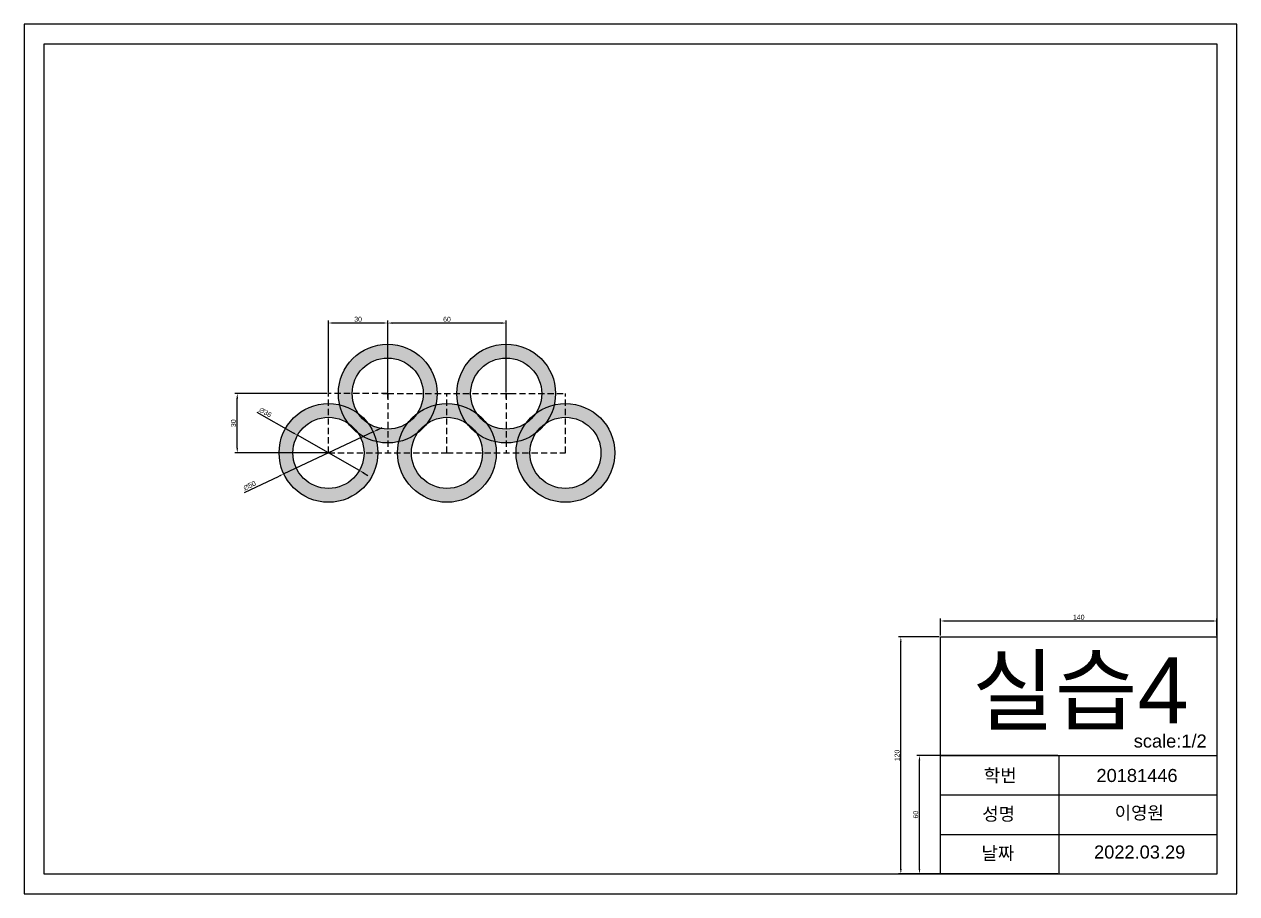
# Model space of a CAD drawing. Header units: millimetres. Extents: x -46 to 1889, y -5 to 483.
# Drawn here: x 640 to 1254, y 4 to 444 of the extents above; entities that cross this region are included whole.
import ezdxf

# ---------------------------------------------------------------- set-up
doc = ezdxf.new("R2010")
doc.units = ezdxf.units.MM
doc.linetypes.add('HIDDEN2', pattern=[4.7625, 3.175, -1.5875])
doc.styles.get("Standard").update_dxf_attribs({"font": 'arial.ttf'})
doc.dimstyles.new('ISO-25', dxfattribs={"dimtxt": 2.5, "dimasz": 2.5, "dimexe": 1.25, "dimexo": 0.625, "dimtad": 1, "dimtxsty": 'Standard', "dimcen": 2.5, "dimadec": 0, "dimazin": 0, "dimtfac": 1, "dimtmove": 0, "dimatfit": 3, "dimfxl": 1, "dimarcsym": 0})

# ---------------------------------------------------------------- blocks, each defined once
blk = doc.blocks.new('*D60')
at = {"color": 0, "lineweight": -2, "transparency": 16777216}
for p, q in [((1103.87, 134.3), (1103.87, 142.95)), ((1106.37, 141.7), (1241.37, 141.7)), ((1243.87, 134.3), (1243.87, 142.95))]:
    blk.add_line(p, q, dxfattribs=at)
at = {"color": 0, "transparency": 16777216}
for points in [[(1106.37, 142.12), (1106.37, 141.29), (1103.87, 141.7)], [(1241.37, 142.12), (1241.37, 141.29), (1243.87, 141.7)]]:
    blk.add_solid(points, dxfattribs=at)
at = {"layer": 'Defpoints', "color": 0, "transparency": 16777216}
for p in [(1243.87, 141.7), (1103.87, 133.68), (1243.87, 133.68)]:
    blk.add_point(p, dxfattribs=at)
at = {"color": 0, "transparency": 16777216, "insert": (1173.87, 143.6), "char_height": 2.5, "attachment_point": 5}
blk.add_mtext('140', dxfattribs=at)
blk = doc.blocks.new('*D61')
at = {"color": 0, "lineweight": -2, "transparency": 16777216}
for p, q in [((1103.25, 133.68), (1082.52, 133.68)), ((1083.77, 16.18), (1083.77, 131.18)), ((1103.25, 13.68), (1082.52, 13.68))]:
    blk.add_line(p, q, dxfattribs=at)
at = {"color": 0, "transparency": 16777216}
for points in [[(1083.35, 131.18), (1084.18, 131.18), (1083.77, 133.68)], [(1083.35, 16.18), (1084.18, 16.18), (1083.77, 13.68)]]:
    blk.add_solid(points, dxfattribs=at)
at = {"layer": 'Defpoints', "color": 0, "transparency": 16777216}
for p in [(1083.77, 133.68), (1103.87, 133.68), (1103.87, 13.68)]:
    blk.add_point(p, dxfattribs=at)
at = {"color": 0, "transparency": 16777216, "insert": (1081.87, 73.68), "char_height": 2.5, "attachment_point": 5, "rotation": 90}
blk.add_mtext('120', dxfattribs=at)
blk = doc.blocks.new('*D62')
at = {"color": 0, "lineweight": -2, "transparency": 16777216}
for p, q in [((1163.25, 73.68), (1091.95, 73.68)), ((1093.2, 16.18), (1093.2, 71.18)), ((1163.25, 13.68), (1091.95, 13.68))]:
    blk.add_line(p, q, dxfattribs=at)
at = {"color": 0, "transparency": 16777216}
for points in [[(1092.79, 71.18), (1093.62, 71.18), (1093.2, 73.68)], [(1092.79, 16.18), (1093.62, 16.18), (1093.2, 13.68)]]:
    blk.add_solid(points, dxfattribs=at)
at = {"layer": 'Defpoints', "color": 0, "transparency": 16777216}
for p in [(1093.2, 73.68), (1163.87, 73.68), (1163.87, 13.68)]:
    blk.add_point(p, dxfattribs=at)
at = {"color": 0, "transparency": 16777216, "insert": (1091.3, 43.68), "char_height": 2.5, "attachment_point": 5, "rotation": 90}
blk.add_mtext('60', dxfattribs=at)
blk = doc.blocks.new('*D66')
at = {"color": 0, "lineweight": -2, "transparency": 16777216}
for p, q in [((793.93, 257.4), (793.93, 293.75)), ((821.43, 292.5), (796.43, 292.5)), ((823.93, 257.4), (823.93, 293.75))]:
    blk.add_line(p, q, dxfattribs=at)
at = {"color": 0, "transparency": 16777216}
for points in [[(796.43, 292.92), (796.43, 292.09), (793.93, 292.5)], [(821.43, 292.92), (821.43, 292.09), (823.93, 292.5)]]:
    blk.add_solid(points, dxfattribs=at)
at = {"layer": 'Defpoints', "color": 0, "transparency": 16777216}
for p in [(793.93, 292.5), (793.93, 256.78), (823.93, 256.78)]:
    blk.add_point(p, dxfattribs=at)
at = {"color": 0, "transparency": 16777216, "insert": (808.93, 294.4), "char_height": 2.5, "attachment_point": 5}
blk.add_mtext('30', dxfattribs=at)
blk = doc.blocks.new('*D67')
at = {"color": 0, "lineweight": -2, "transparency": 16777216}
for p, q in [((823.93, 257.4), (823.93, 293.72)), ((881.43, 292.47), (826.43, 292.47)), ((883.93, 257.4), (883.93, 293.72))]:
    blk.add_line(p, q, dxfattribs=at)
at = {"color": 0, "transparency": 16777216}
for points in [[(826.43, 292.89), (826.43, 292.05), (823.93, 292.47)], [(881.43, 292.89), (881.43, 292.05), (883.93, 292.47)]]:
    blk.add_solid(points, dxfattribs=at)
at = {"layer": 'Defpoints', "color": 0, "transparency": 16777216}
for p in [(823.93, 292.47), (823.93, 256.78), (883.93, 256.78)]:
    blk.add_point(p, dxfattribs=at)
at = {"color": 0, "transparency": 16777216, "insert": (853.93, 294.37), "char_height": 2.5, "attachment_point": 5}
blk.add_mtext('60', dxfattribs=at)
blk = doc.blocks.new('*D68')
at = {"color": 0, "lineweight": -2, "transparency": 16777216}
for p, q in [((793.3, 256.78), (746.49, 256.78)), ((747.74, 229.28), (747.74, 254.28)), ((793.3, 226.78), (746.49, 226.78))]:
    blk.add_line(p, q, dxfattribs=at)
at = {"color": 0, "transparency": 16777216}
for points in [[(747.32, 254.28), (748.15, 254.28), (747.74, 256.78)], [(747.32, 229.28), (748.15, 229.28), (747.74, 226.78)]]:
    blk.add_solid(points, dxfattribs=at)
at = {"layer": 'Defpoints', "color": 0, "transparency": 16777216}
for p in [(747.74, 256.78), (793.93, 256.78), (793.93, 226.78)]:
    blk.add_point(p, dxfattribs=at)
at = {"color": 0, "transparency": 16777216, "insert": (745.83, 241.78), "char_height": 2.5, "attachment_point": 5, "rotation": 90}
blk.add_mtext('30', dxfattribs=at)
blk = doc.blocks.new('*D69')
at = {"color": 0, "lineweight": -2, "transparency": 16777216}
for p, q in [((818.81, 238.48), (821.07, 239.54)), ((816.55, 237.41), (771.3, 216.14)), ((751.41, 206.79), (769.04, 215.07))]:
    blk.add_line(p, q, dxfattribs=at)
at = {"color": 0, "transparency": 16777216}
for points in [[(818.64, 238.85), (818.99, 238.1), (816.55, 237.41)], [(768.86, 215.45), (769.22, 214.7), (771.3, 216.14)]]:
    blk.add_solid(points, dxfattribs=at)
at = {"layer": 'Defpoints', "color": 0, "transparency": 16777216}
for p in [(816.55, 237.41), (771.3, 216.14)]:
    blk.add_point(p, dxfattribs=at)
at = {"color": 0, "transparency": 16777216, "insert": (753.99, 210.18), "char_height": 2.5, "attachment_point": 5, "rotation": 25.18346}
blk.add_mtext('∅50', dxfattribs=at)
blk = doc.blocks.new('*D70')
at = {"color": 0, "lineweight": -2, "transparency": 16777216}
for p, q in [((757.69, 247.42), (776.11, 236.92)), ((809.57, 217.87), (778.29, 235.68)), ((811.74, 216.63), (813.91, 215.39))]:
    blk.add_line(p, q, dxfattribs=at)
at = {"color": 0, "transparency": 16777216}
for points in [[(776.32, 237.28), (775.91, 236.56), (778.29, 235.68)], [(811.95, 216.99), (811.53, 216.27), (809.57, 217.87)]]:
    blk.add_solid(points, dxfattribs=at)
at = {"layer": 'Defpoints', "color": 0, "transparency": 16777216}
for p in [(778.29, 235.68), (809.57, 217.87)]:
    blk.add_point(p, dxfattribs=at)
at = {"color": 0, "transparency": 16777216, "insert": (761.94, 247.26), "char_height": 2.5, "attachment_point": 5, "rotation": 330.33455}
blk.add_mtext('∅36', dxfattribs=at)

msp = doc.modelspace()

# ---------------------------------------------------------------- hatches: boundary and pattern name
at = {"true_color": 0xcd2027}
h = msp.add_hatch(color=242, dxfattribs=at)
h.dxf.hatch_style = 1
h.paths.add_polyline_path([(798.926, 256.776), (805.926, 256.776, -1), (841.926, 256.776), (848.926, 256.776, 1)])
h.paths.add_polyline_path([(848.926, 256.776), (841.926, 256.776, -0.1491983), (838.859, 246.725, -0.1051538), (848.28, 251.13, 0.0570115)])
h.paths.add_polyline_path([(833.977, 241.843, -0.1491983), (823.926, 238.776), (823.926, 231.776, 0.0570115), (829.572, 232.422, -0.1051538)])
h.paths.add_polyline_path([(823.926, 238.776, -0.1491983), (813.876, 241.843, -0.1051538), (818.28, 232.422, 0.0570115), (823.926, 231.776)])
h.paths.add_polyline_path([(805.926, 256.776), (798.926, 256.776, 0.0570115), (799.572, 251.13, -0.1051538), (808.994, 246.725, -0.1491983)])
h = msp.add_hatch(color=6)
h.dxf.hatch_style = 1
h.paths.add_polyline_path([(901.926, 256.776), (908.926, 256.776, 1), (858.926, 256.776), (865.926, 256.776, -1)])
h.paths.add_polyline_path([(908.926, 256.776), (901.926, 256.776, -0.1491983), (898.859, 246.725, -0.1051538), (908.28, 251.13, 0.0570115)])
h.paths.add_polyline_path([(865.926, 256.776), (858.926, 256.776, 0.0570115), (859.572, 251.13, -0.1051538), (868.994, 246.725, -0.1491983)])
h.paths.add_polyline_path([(863.977, 241.708, 0.0693729), (868.859, 236.827, 0.0967881)])
h.paths.add_polyline_path([(903.876, 241.708, 0.0967881), (898.994, 236.827, 0.0693729)])
h.paths.add_polyline_path([(893.977, 241.843, -0.1491983), (883.926, 238.776), (883.926, 231.776, 0.0570115), (889.572, 232.422, -0.1051538)])
h.paths.add_polyline_path([(883.926, 238.776, -0.1491983), (873.876, 241.843, -0.1051538), (878.28, 232.422, 0.0570115), (883.926, 231.776)])
at = {"true_color": 0xf1eb1f}
h = msp.add_hatch(color=2, dxfattribs=at)
h.dxf.hatch_style = 1
h.paths.add_polyline_path([(793.926, 244.776), (793.926, 251.776, 0.4142136), (768.926, 226.776, 1), (818.926, 226.776), (811.926, 226.776, -1), (775.926, 226.776, -0.4142136)])
h.paths.add_polyline_path([(799.572, 251.13, 0.0570115), (793.926, 251.776), (793.926, 244.776, -0.1491983), (803.977, 241.708, -0.1051538)], flags=17)
h.paths.add_polyline_path([(818.28, 232.422, -0.1051538), (808.859, 236.827, -0.1491983), (811.926, 226.776), (818.926, 226.776, 0.0570115)], flags=17)
h.paths.add_polyline_path([(813.876, 241.843, -0.0967881), (808.994, 246.725, 0.1051538), (799.572, 251.13, 0.1051538), (803.977, 241.708, -0.0967881), (808.859, 236.827, 0.1051538), (818.28, 232.422, 0.1051538)], flags=17)
h.paths.add_polyline_path([(808.994, 246.725, 0.0967881), (813.876, 241.843, 0.0693729)], flags=16)
h = msp.add_hatch(color=5)
h.dxf.hatch_style = 1
h.paths.add_polyline_path([(848.28, 251.13, 0.1051538), (838.859, 246.725, -0.0967881), (833.977, 241.843, 0.1051538), (829.572, 232.422, 0.1051538), (838.994, 236.827, -0.0967881), (843.876, 241.708, 0.1051538)])
h.paths.add_polyline_path([(838.859, 246.725, 0.0693729), (833.977, 241.843, 0.0967881)], flags=17)
h.paths.add_polyline_path([(853.926, 251.776, 0.0570115), (848.28, 251.13, -0.1051538), (843.876, 241.708, -0.1491983), (853.926, 244.776)])
h.paths.add_polyline_path([(859.572, 251.13, 0.0570115), (853.926, 251.776), (853.926, 244.776, -0.1491983), (863.977, 241.708, -0.1051538)])
h.paths.add_polyline_path([(868.994, 246.725, 0.1051538), (859.572, 251.13, 0.1051538), (863.977, 241.708, -0.0967881), (868.859, 236.827, 0.1051538), (878.28, 232.422, 0.1051538), (873.876, 241.843, -0.0967881)])
h.paths.add_polyline_path([(878.28, 232.422, -0.1051538), (868.859, 236.827, -0.1491983), (871.926, 226.776), (878.926, 226.776, 0.0570115)])
h.paths.add_polyline_path([(878.926, 226.776), (871.926, 226.776, -1), (835.926, 226.776), (828.926, 226.776, 1)])
h.paths.add_polyline_path([(838.994, 236.827, -0.1051538), (829.572, 232.422, 0.0570115), (828.926, 226.776), (835.926, 226.776, -0.1491983)])
h.paths.add_polyline_path([(868.994, 246.725, 0.0967881), (873.876, 241.843, 0.0693729)], flags=17)
h = msp.add_hatch(color=3)
h.dxf.hatch_style = 1
h.paths.add_polyline_path([(898.859, 246.725, 0.0693729), (893.977, 241.843, 0.0967881)], flags=16)
h.paths.add_polyline_path([(908.28, 251.13, 0.1051538), (898.859, 246.725, -0.0967881), (893.977, 241.843, 0.1051538), (889.572, 232.422, 0.1051538), (898.994, 236.827, -0.0967881), (903.876, 241.708, 0.1051538)], flags=17)
h.paths.add_polyline_path([(908.28, 251.13, -0.1051538), (903.876, 241.708, -0.6005242), (931.926, 226.776, -1), (895.926, 226.776, -0.1491983), (898.994, 236.827, -0.1051538), (889.572, 232.422, 0.0570115), (888.926, 226.776, 1), (938.926, 226.776, 0.4826221)])
h = msp.add_hatch(color=1)
h.dxf.hatch_style = 1
h.paths.add_polyline_path([(803.977, 241.708, 0.0693729), (808.859, 236.827, 0.0967881)])
h.paths.add_polyline_path([(843.876, 241.708, 0.0967881), (838.994, 236.827, 0.0693729)])

# ---------------------------------------------------------------- linework, layer by layer
for p, q in [((639.873, 443.678), (639.873, 3.678)), ((1253.873, 443.678), (639.873, 443.678)), ((1253.873, 3.678), (1253.873, 443.678)), ((1243.873, 433.678), (649.873, 433.678)), ((649.873, 433.678), (649.873, 13.678)), ((1243.873, 13.678), (1243.873, 433.678)), ((821.426, 256.776), (826.426, 256.776)), ((823.926, 254.276), (823.926, 256.776)), ((881.426, 256.776), (886.426, 256.776)), ((883.926, 254.276), (883.926, 256.776)), ((793.926, 226.776), (793.926, 229.276)), ((853.926, 226.776), (853.926, 229.276)), ((913.926, 226.776), (913.926, 229.276)), ((793.926, 226.776), (796.426, 226.776)), ((851.426, 226.776), (856.426, 226.776)), ((911.426, 226.776), (913.926, 226.776)), ((1103.873, 133.678), (1243.873, 133.678)), ((1103.873, 13.678), (1103.873, 133.678)), ((1103.873, 73.678), (1243.873, 73.678)), ((1163.873, 13.678), (1163.873, 73.678)), ((1103.873, 53.678), (1243.873, 53.678)), ((1103.873, 33.678), (1243.873, 33.678)), ((649.873, 13.678), (1243.873, 13.678)), ((639.873, 3.678), (1253.873, 3.678))]:
    msp.add_line(p, q)
at = {"linetype": 'HIDDEN2'}
for p, q in [((793.926, 226.776), (793.926, 256.776)), ((823.926, 256.776), (793.926, 256.776)), ((823.926, 256.776), (913.926, 256.776)), ((823.926, 256.776), (823.926, 226.776)), ((853.926, 226.776), (853.926, 256.776)), ((883.926, 256.776), (883.926, 226.776)), ((913.926, 226.776), (913.926, 256.776)), ((793.926, 226.776), (853.926, 226.776)), ((853.926, 226.776), (913.926, 226.776))]:
    msp.add_line(p, q, dxfattribs=at)
for centre, radius in [((823.926, 256.776), 25), ((883.926, 256.776), 25), ((823.926, 256.776), 18), ((883.926, 256.776), 18), ((793.926, 226.776), 25), ((853.926, 226.776), 25), ((913.926, 226.776), 25), ((793.926, 226.776), 18), ((853.926, 226.776), 18), ((913.926, 226.776), 18)]:
    msp.add_circle(centre, radius)

# ---------------------------------------------------------------- texts
for s, height, p in [('실습4', 33.3773, (1119.867, 89.873)), ('scale:1/2', 6.6082, (1201.708, 77.642)), ('학번', 6.6082, (1125.815, 60.22)), ('20181446', 6.6082, (1182.838, 60.22)), ('성명', 6.6082, (1124.995, 40.748)), ('이영원', 6.6082, (1192.068, 41.363)), ('날짜', 6.6082, (1124.585, 20.866)), ('2022.03.29', 6.6082, (1181.607, 21.481))]:
    msp.add_text(s, height=height).set_placement(p)

# ---------------------------------------------------------------- dimensions: what is measured, and where the dimension line sits
for base, p1, p2, picture, middle in [((793.926, 292.502), (823.926, 256.776), (793.926, 256.776), '*D66', (808.926, 294.405)), ((823.926, 292.471), (883.926, 256.776), (823.926, 256.776), '*D67', (853.926, 294.373)), ((1243.873, 141.702), (1103.873, 133.678), (1243.873, 133.678), '*D60', (1173.873, 143.604))]:
    dim = msp.add_linear_dim(base=base, p1=p1, p2=p2, dimstyle='ISO-25')
    dim.commit()
    dim.dimension.update_dxf_attribs({"geometry": picture, "text_midpoint": middle})
for base, p1, p2, picture, middle in [((747.737, 256.776), (793.926, 226.776), (793.926, 256.776), '*D68', (745.834, 241.776)), ((1083.767, 133.678), (1103.873, 13.678), (1103.873, 133.678), '*D61', (1081.865, 73.678)), ((1093.202, 73.678), (1163.873, 13.678), (1163.873, 73.678), '*D62', (1091.301, 43.678))]:
    dim = msp.add_linear_dim(base=base, p1=p1, p2=p2, angle=90, dimstyle='ISO-25')
    dim.commit()
    dim.dimension.update_dxf_attribs({"geometry": picture, "text_midpoint": middle})
for p1, p2, picture, middle in [((809.567, 217.867), (778.285, 235.685), '*D70', (760.968, 245.549)), ((816.55, 237.414), (771.302, 216.138), '*D69', (754.828, 208.391))]:
    dim = msp.add_diameter_dim_2p(p1=p1, p2=p2, dimstyle='ISO-25')
    dim.commit()
    dim.dimension.update_dxf_attribs({"geometry": picture, "text_midpoint": middle, "dimtype": 163})

doc.saveas('drawing.dxf')
